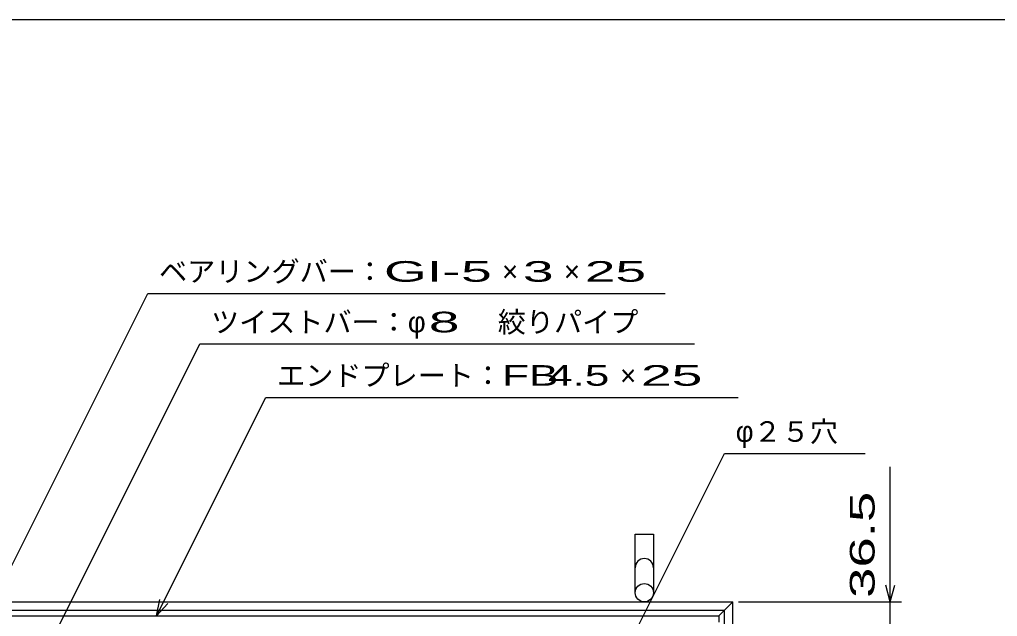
# Model space of a CAD drawing. Units: millimetres, scale not verified. Extents: x -1456 to 1385, y -1026 to 843.
# Drawn here: x -876 to -180, y 418 to 843 of the extents above; entities that cross this region are included whole.
import ezdxf
from ezdxf.enums import TextEntityAlignment as Align

# ---------------------------------------------------------------- set-up
doc = ezdxf.new("R2010")
doc.units = ezdxf.units.MM
doc.header["$LTSCALE"] = 8
doc.linetypes.add('DASHED', pattern=[7.5, 6, -1.5])
for name, color, linetype, lineweight in [('0_2', 150, 'Continuous', 25), ('16', 3, 'Continuous', 25), ('19', 6, 'Continuous', 25), ('22', 4, 'Continuous', 25)]:
    doc.layers.add(name, color=color, linetype=linetype, lineweight=lineweight)
doc.styles.add('ベクトル', font='')
doc.styles.get('ベクトル').set_extended_font_data('ベクトル')

msp = doc.modelspace()

# ---------------------------------------------------------------- linework, layer by layer
at = {"layer": '0_2'}
msp.add_line((-1383.2, 842.8), (1384.8, 842.8), dxfattribs=at)
at = {"layer": '16'}
for p, q in [((-983, 418.5), (-378, 418.5)), ((-378, 418.5), (-378, 414))]:
    msp.add_line(p, q, dxfattribs=at)
at = {"layer": '19'}
for p, q in [((-437.5, 435), (-437.5, 476.62)), ((-437.5, 476.62), (-424.5, 476.62)), ((-424.5, 476.62), (-424.5, 435)), ((-993, 428.5), (-368, 428.5)), ((-368, -191.5), (-368, 428.5)), ((-987, 422.5), (-374, 422.5)), ((-374, -185.5), (-374, 422.5))]:
    msp.add_line(p, q, dxfattribs=at)
at = {"layer": '19', "linetype": 'DASHED'}
msp.add_line((-378, 418.5), (-368, 428.5), dxfattribs=at)
at = {"layer": '19'}
msp.add_circle((-431, 435), 6.5, dxfattribs=at)
msp.add_arc((-431, 452.84), 6.5, 0, 180, dxfattribs=at)
at = {"layer": '22'}
for p, q in [((-948, 320.5), (-784.25, 648)), ((-784.25, 648), (-416.25, 648)), ((-868, 370.5), (-747.25, 612)), ((-747.25, 612), (-395.25, 612)), ((-778, 418.5), (-700.25, 574)), ((-700.25, 574), (-364.25, 574)), ((-438, 406.1), (-374, 534.1)), ((-374, 534.1), (-274, 534.1)), ((-256, 428.5), (-256, 524.5)), ((-256, 428.5), (-259.2, 440.5)), ((-256, 428.5), (-252.8, 440.5)), ((-778, 418.5), (-775.6, 430.18)), ((-778, 418.5), (-770, 427.3)), ((-364, 428.5), (-248, 428.5)), ((-256, 392), (-256, 428.5))]:
    msp.add_line(p, q, dxfattribs=at)

# ---------------------------------------------------------------- texts
at = {"layer": '22', "color": 2, "style": 'ベクトル'}
for s, p in [('ベアリングバー：', (-776.25, 663.6)), ('×', (-532.25, 663.6)), ('×', (-488.25, 663.6)), ('ツイストバー：', (-739.25, 627.6)), ('絞りパイプ', (-535.25, 627.6)), ('φ', (-599.25, 627.6)), ('エンドプレート：', (-692.25, 589.6)), ('×', (-448.25, 589.6)), ('φ２５穴', (-366, 549.7))]:
    msp.add_text(s, height=14.66, dxfattribs=at).set_placement(p, align=Align.MIDDLE_LEFT)
for s, width, p in [('GI-', 2, (-616.25, 663.6)), (' 5 ', 2, (-572.25, 663.6)), (' 3 ', 2, (-528.25, 663.6)), (' 25 ', 2, (-484.25, 663.6)), (' 8 ', 2, (-595.25, 627.6)), ('FB', 1.6, (-532.25, 589.6)), (' 4.5 ', 1.6, (-508.25, 589.6)), (' 25 ', 2, (-444.25, 589.6))]:
    msp.add_text(s, height=14.66, dxfattribs=dict(at, width=width)).set_placement(p, align=Align.MIDDLE_LEFT)
at = {"layer": '22', "color": 2, "style": 'ベクトル', "width": 1.65}
msp.add_text(' 36.5 ', height=17.6, rotation=90, dxfattribs=at).set_placement((-276, 420.5), align=Align.MIDDLE_LEFT)

doc.saveas('drawing.dxf')
